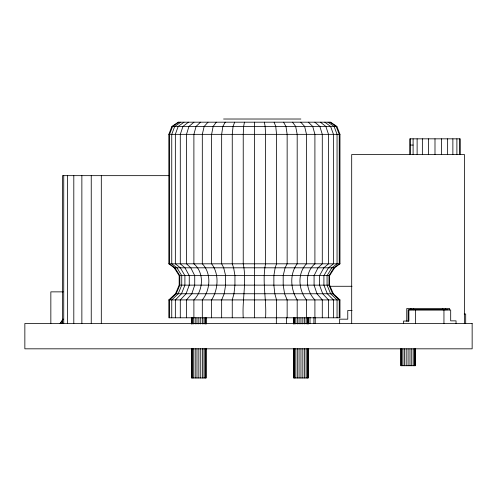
<?xml version="1.0" encoding="UTF-8"?>
<svg xmlns="http://www.w3.org/2000/svg" width="497" height="497" viewBox="0 0 497 497"><rect width="100%" height="100%" fill="white"/><g stroke="black" fill="none" stroke-linecap="round" stroke-linejoin="round"><path stroke-width="0.75" d="M339.662 323.485L339.662 319.173L347.763 319.173L347.763 310.482L352.087 310.482M244.456 122.187L243.629 126.443L243.232 134.345L243.232 263.814C246.916 281.712 242.045 299.797 243.232 317.794M234.677 122.187L233.05 126.443L232.254 134.345L232.254 263.814L233.646 267.808L234.932 275.63L234.932 285.135L233.981 293.758L232.254 299.915L232.254 317.794M168.831 134.345L171.894 126.443L178.206 122.187L330.598 122.187L336.904 126.443L339.973 134.345L339.973 263.814L334.593 267.808L329.623 275.63L329.623 285.135L333.307 293.758L339.973 299.915L339.973 317.794L168.831 317.794L168.831 299.915L175.497 293.758L179.175 285.135L179.175 275.63L174.211 267.808L168.831 263.814L168.831 134.345L339.973 134.345M225.24 122.187L222.83 126.443L221.656 134.345L221.656 263.814L223.712 267.808L225.613 275.63L225.613 285.135L224.203 293.758L221.656 299.915L221.656 317.794M62.026 323.485L62.796 322.162M60.553 323.485L63.063 319.639M60.05 323.485L63.082 318.999M216.301 122.187L213.151 126.443L211.616 134.345L211.616 263.814C219.401 274.108 218.251 289.335 211.616 299.915L211.616 317.794M208.013 122.187L204.174 126.443L202.31 134.345L202.31 263.814C211.66 273.431 210.38 289.906 202.31 299.915L202.31 317.794M200.521 122.187L196.06 126.443L193.892 134.345L193.892 263.814C204.615 272.785 203.248 290.459 193.892 299.915L193.892 317.794M193.948 122.187L188.947 126.443L186.512 134.345L186.512 263.814L190.78 267.808L194.725 275.63L194.725 285.135L191.805 293.758L186.512 299.915L186.512 317.794M188.413 122.187L182.952 126.443L180.293 134.345L180.293 263.814L184.952 267.808L189.258 275.63L189.258 285.135L186.071 293.758L180.293 299.915L180.293 317.794M184.008 122.187L178.174 126.443L175.348 134.345L175.348 263.814L180.318 267.808L184.903 275.63L184.903 285.135L181.504 293.758L175.348 299.915L175.348 317.794M180.802 122.187L174.708 126.443L171.745 134.345L171.745 263.814L176.944 267.808L181.74 275.63L181.74 285.135L178.187 293.758L171.745 299.915L171.745 317.794M178.858 122.187L172.602 126.443L169.564 134.345L169.564 263.814L174.894 267.808L179.821 275.63L179.821 285.135L176.174 293.758L169.564 299.915L169.564 317.794M223.569 119.019L300.853 119.019M171.894 126.443L336.904 126.443M410.578 145.062L413.1 145.062M169.489 175.658L62.417 175.658L62.417 323.485M168.831 263.814L339.973 263.814M174.211 267.808L334.593 267.808M179.175 275.63L329.623 275.63M179.175 285.135L329.623 285.135M329.511 286.278L352.006 286.278M63.194 291.863L50.843 291.863L50.843 323.485M175.497 293.758L333.307 293.758M168.831 299.915L339.973 299.915M448.257 309.768L408.13 309.768L408.13 321.503M464.229 314.005L465.689 314.005L465.689 323.448L464.204 323.448M329.946 122.187L336.202 126.443L339.24 134.345L339.24 263.814L333.903 267.808L328.983 275.63L328.983 285.135L332.63 293.758L339.24 299.915L339.24 317.794M328.001 122.187L334.096 126.443L337.053 134.345L337.053 263.814L331.859 267.808L327.063 275.63L327.063 285.135L330.617 293.758L337.053 299.915L337.053 317.794M324.796 122.187L330.623 126.443L333.456 134.345L333.456 263.814L328.486 267.808L323.901 275.63L323.901 285.135L327.299 293.758L333.456 299.915L333.456 317.794M320.391 122.187L325.852 126.443L328.505 134.345L328.505 263.814L323.845 267.808L319.546 275.63L319.546 285.135L322.733 293.758L328.505 299.915L328.505 317.794M314.849 122.187L319.857 126.443L322.286 134.345L322.286 263.814L318.018 267.808L314.079 275.63L314.079 285.135L316.999 293.758L322.286 299.915L322.286 317.794M308.277 122.187L312.737 126.443L314.905 134.345L314.905 263.814C304.189 272.785 305.549 290.459 314.905 299.915L314.905 317.794M300.784 122.187L304.624 126.443L306.494 134.345L306.494 263.814C297.144 273.431 298.424 289.906 306.494 299.915L306.494 317.794M292.497 122.187L295.653 126.443L297.187 134.345L297.187 263.814C289.403 274.108 290.546 289.335 297.187 299.915L297.187 317.794M283.557 122.187L285.974 126.443L287.148 134.345L287.148 263.814L285.085 267.808L283.191 275.63L283.191 285.135L284.595 293.758L287.148 299.915L287.148 317.794M274.12 122.187L275.754 126.443L276.549 134.345L276.549 263.814L275.158 267.808L273.872 275.63L273.872 285.135L274.822 293.758L276.549 299.915L276.549 317.794M264.348 122.187L265.168 126.443L265.572 134.345L265.572 263.814C261.888 281.712 266.752 299.797 265.572 317.794M464.471 323.485L464.471 154.542L351.69 154.542L351.69 323.485M460.278 154.542L460.278 138.831L409.714 138.831L409.714 154.542M459.414 138.831L459.414 154.542M456.892 138.831L456.892 154.542M456.041 323.485L456.041 320.857L450.692 320.857L450.692 309.96L408.888 309.96L408.888 321.056L403.539 321.056L403.539 323.485M452.873 138.831L452.873 154.542M449.642 310.016L449.642 308.519L406.745 308.519L406.745 321.236M447.635 138.831L447.635 154.542M445.492 308.519L445.492 309.768M443.951 309.96L443.951 323.485M442.721 308.519L442.721 309.768M441.541 138.831L441.541 154.542M434.993 138.831L434.993 154.542M428.451 138.831L428.451 154.542M422.357 138.831L422.357 154.542M417.12 138.831L417.12 154.542M415.629 309.96L415.629 323.485M415.368 348.826L415.368 365.717L400.793 365.717L400.793 348.826M415.119 348.826L415.119 365.717M414.392 348.826L414.392 365.717M413.666 308.519L413.666 309.768M413.237 348.826L413.237 365.717M413.1 138.831L413.1 154.542M411.727 348.826L411.727 365.717M410.895 308.519L410.895 309.768M410.578 138.831L410.578 154.542M409.969 348.826L409.969 365.717M408.08 348.826L408.08 365.717M406.192 348.826L406.192 365.717M404.44 348.826L404.44 365.717M402.93 348.826L402.93 365.717M401.769 348.826L401.769 365.717M401.042 348.826L401.042 365.717M315.235 317.291L315.235 323.485M313.911 317.291L313.911 323.485M310.022 317.291L310.022 323.485M308.239 317.794L308.239 323.963M308.239 348.658L308.239 377.981L293.665 377.981L293.665 348.658M307.991 317.794L307.991 323.963M307.991 348.658L307.991 377.981M307.264 317.794L307.264 323.963M307.264 348.658L307.264 377.981M306.109 317.794L306.109 323.963M306.109 348.658L306.109 377.981M304.599 317.794L304.599 323.963M304.599 348.658L304.599 377.981M302.841 317.794L302.841 323.963M302.841 348.658L302.841 377.981M300.952 317.794L300.952 323.963M300.952 348.658L300.952 377.981M299.064 317.794L299.064 323.963M299.064 348.658L299.064 377.981M297.312 317.794L297.312 323.963M297.312 348.658L297.312 377.981M295.802 317.794L295.802 323.963M295.802 348.658L295.802 377.981M294.64 317.794L294.64 323.963M294.64 348.658L294.64 377.981M293.913 317.794L293.913 323.963M293.913 348.658L293.913 377.981M293.665 317.794L293.665 323.963M286.409 317.291L286.409 323.485M276.338 317.291L276.338 323.485M254.402 122.187L254.402 317.794M206.143 317.794L206.143 323.963M206.143 348.658L206.143 377.981L191.562 377.981L191.562 348.658M205.895 317.794L205.895 323.963M205.895 348.658L205.895 377.981M205.162 317.794L205.162 323.963M205.162 348.658L205.162 377.981M204.006 317.794L204.006 323.963M204.006 348.658L204.006 377.981M202.496 317.794L202.496 323.963M202.496 348.658L202.496 377.981M200.738 317.794L200.738 323.963M200.738 348.658L200.738 377.981M198.85 317.794L198.85 323.963M198.85 348.658L198.85 377.981M196.967 317.794L196.967 323.963M196.967 348.658L196.967 377.981M195.209 317.794L195.209 323.963M195.209 348.658L195.209 377.981M193.7 317.794L193.7 323.963M193.7 348.658L193.7 377.981M192.538 317.794L192.538 323.963M192.538 348.658L192.538 377.981M191.811 317.794L191.811 323.963M191.811 348.658L191.811 377.981M191.562 317.794L191.562 323.963M101.307 175.658L101.307 323.485M91.243 175.658L91.243 323.485M81.862 175.658L81.862 323.485M73.804 175.658L73.804 323.485M67.623 175.658L67.623 323.485M63.74 175.658L63.74 323.485M472.15 323.485L24.85 323.485L24.85 348.826L472.15 348.826L472.15 323.485"/></g></svg>
